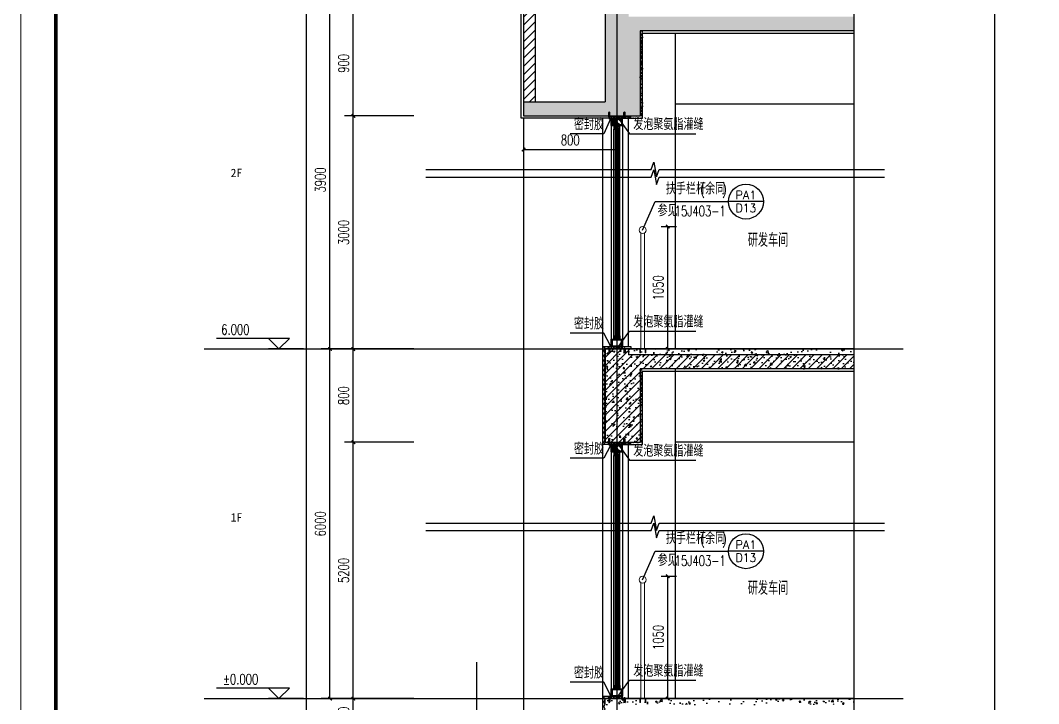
# Model space of a CAD drawing. Extents: x 1738711 to 2346805, y 1189731 to 2516152.
# Drawn here: x 1897829 to 1906563, y 1221851 to 1227714 of the extents above; entities that cross this region are included whole.
import ezdxf
from ezdxf.enums import TextEntityAlignment as Align

# ---------------------------------------------------------------- set-up
doc = ezdxf.new("R2010")
doc.units = 0
doc.header["$LTSCALE"] = 1000
doc.header["$MEASUREMENT"] = 0
for name, color, linetype, lineweight in [('_0', 7, 'Continuous', 25), ('填充', 252, 'Continuous', 5), ('栏杆', 6, 'Continuous', 15)]:
    doc.layers.add(name, color=color, linetype=linetype, lineweight=lineweight)
for name, color, linetype in [('AR-TEXT', 7, 'Continuous'), ('CONTINUOUS', 7, 'Continuous'), ('DIM_ELEV', 3, 'Continuous'), ('DIM_IDEN', 3, 'Continuous'), ('DIM_LEAD', 3, 'Continuous'), ('DIM_SYMB', 3, 'Continuous'), ('DOTE', 1, 'Continuous'), ('PUB_DIM', 3, 'Continuous'), ('PUB_HATCH', 8, 'Continuous'), ('PUB_TEXT', 7, 'Continuous'), ('TK', 4, 'Continuous'), ('WALL', 40, 'Continuous'), ('WINDOW', 144, 'Continuous'), ('切线', 35, 'Continuous'), ('看线', 8, 'Continuous'), ('石材', 5, 'Continuous'), ('窗', 125, 'Continuous')]:
    doc.layers.add(name, color=color, linetype=linetype)
doc.styles.add('_TCH_DIM', font='SIMPLEX', dxfattribs={"bigfont": 'GBCBIG'})
doc.styles.add('_TCH_DIM_T3', font='SIMPLEX', dxfattribs={"width": 0.705882, "bigfont": 'GBCBIG'})
doc.styles.add('_TCH_LABEL', font='COMPLEX', dxfattribs={"bigfont": 'GBCBIG'})
doc.styles.get("Standard").update_dxf_attribs({"font": 'gbenor.shx', "bigfont": 'gbcbig.shx'})
doc.styles.add('STW', font='simhei_0.ttf')
doc.styles.add('宋体', font='SIMSUN.TTF', dxfattribs={"width": 0.75})
doc.dimstyles.new('_TCH_ARCH&&30', dxfattribs={"dimtxt": 89.25, "dimasz": 30, "dimexe": 75, "dimexo": 90, "dimgap": 37.875, "dimtad": 1, "dimdec": 0, "dimzin": 0, "dimdsep": 46, "dimtxsty": '_TCH_DIM_T3', "dimblk": 'ARCHTICK', "dimcen": 0.09, "dimclrt": 7, "dimazin": 2, "dimtfac": 1, "dimtdec": 0, "dimtix": 1, "dimtmove": 2, "dimatfit": 3, "dimfxl": 20, "dimtolj": 1, "dimtzin": 0, "dimarcsym": 0})
pattern_1 = [(225, (-424938021.456, -4685248273.94), (11.225320151336, -11.225320151336), []), (225, (-424938021.456, -4685248281.877), (11.225320151336, -11.225320151336), [])]
pattern_2 = [(225, (-424938021.456, -4685251073.94), (11.225320151336, -11.225320151336), []), (225, (-424938021.456, -4685251081.877), (11.225320151336, -11.225320151336), [])]
pattern_3 = [(50, (0, 0), (143.4520365, -12.550427), [15, -165]), (355, (0, 0), (-27.750267, 150.438427), [12, -132]), (100.4514, (11.95, -1.05), (115.701876, 137.887908), [12.748038, -140.228422]), (46.1842, (0, 40), (213.44821, -33.103803), [22.5, -247.5]), (96.6356, (17.79, 37.24), (186.932541, 194.823574), [19.122058, -210.3426]), (351.1842, (0, 40), (186.93239, 194.82372), [18, -198]), (21, (20, 30), (119.3814104, -80.523778), [15, -165]), (326, (20, 30), (48.663066, 145.030009), [12, -132]), (71.4514, (29.95, 23.29), (168.044526, 64.506099), [12.748038, -140.228422]), (37.5, (0, 0), (2.4319711, 66.5787708), [0, -130.4, 0, -134, 0, -132.5]), (7.5, (0, 0), (52.6139075, 78.8823424), [0, -76.4, 0, -127.4, 0, -50.5]), (327.5, (-44.6, 0), (106.7644872, -4.5109743), [0, -50, 0, -156, 0, -207]), (317.5, (-64.6, 0), (116.637234, 20.0209965), [0, -65, 0, -103.6, 0, -147])]
pattern_4 = [(0, (0, 0), (35.71875, 20.622225), [23.8125, -47.625]), (120, (0, 0), (-35.71874573, 20.6222324), [23.8125, -47.625]), (60, (0, 0), (4.27e-06, 41.2444574), [-47.625, 23.8125])]

# ---------------------------------------------------------------- blocks, each defined once
blk = doc.blocks.new('gdfdgdfgdfbvfcxv')
at = {"layer": '填充'}
blk.add_line((264925, -67479), (264925, -67589), dxfattribs=at)
for points in [[(264919, -67480), (264829, -67480, -1), (264829, -67468), (264919, -67468)], [(264919, -67588), (264829, -67588, 1), (264829, -67600), (264919, -67600)]]:
    blk.add_lwpolyline(points, format="xyb", dxfattribs=at)
blk.add_lwpolyline([(264911, -67634), (264911, -67434), (264919, -67434), (264919, -67634)], close=True, dxfattribs=at)
blk.add_lwpolyline([(264911, -67634), (264911, -67434), (264919, -67434), (264919, -67634)], close=True, dxfattribs=at)
for centre, radius, start, end in [((264919, -67483), 4.5, 318.2388, 90), ((264915, -67488), 9.2, 330.3198, 59.7492), ((264919, -67495), 4.5, 318.2388, 90), ((264919, -67501), 4.5, 318.2388, 90), ((264919, -67507), 4.5, 318.2388, 90), ((264919, -67513), 4.5, 318.2388, 90), ((264919, -67519), 4.5, 318.2388, 90), ((264919, -67525), 4.5, 318.2388, 90), ((264919, -67531), 4.5, 318.2388, 90), ((264919, -67537), 4.5, 318.2388, 90), ((264919, -67543), 4.5, 318.2388, 90), ((264919, -67549), 4.5, 318.2388, 90), ((264919, -67555), 4.5, 318.2388, 90), ((264919, -67561), 4.5, 318.2388, 90), ((264919, -67567), 4.5, 318.2388, 90), ((264919, -67573), 4.5, 318.2388, 90), ((264919, -67579), 4.5, 318.2388, 90), ((264919, -67585), 4.5, 270, 90)]:
    blk.add_arc(centre, radius, start, end, dxfattribs=at)
blk = doc.blocks.new('ghwerGWEGWEGW')
at = {"layer": '栏杆', "color": 6, "ltscale": 100}
for points in [[(2184611.4, 1556743.3), (2184611.4, 1557732.3)], [(2184641.4, 1556743.3), (2184641.4, 1557732.3)]]:
    blk.add_lwpolyline(points, dxfattribs=at)
blk.add_circle((2184626.4, 1557758.3), 30, dxfattribs=at)
at = {"layer": 'CONTINUOUS', "xscale": -0.384000000001397, "yscale": 0.384000000001397, "zscale": 0.384000000001397, "rotation": 270}
blk.add_blockref('gdfdgdfgdfbvfcxv', (2210560.7, 1455012.4), dxfattribs=at)
blk = doc.blocks.new('hrtheraghyra')
at = {"layer": 'WINDOW', "linetype": 'ByBlock'}
for p, q in [((-5, 21), (0, 29.4)), ((0, 29.4), (5, 21)), ((-5.9, -12), (6, -12))]:
    blk.add_line(p, q, dxfattribs=at)
for points in [[(-5, -12), (-5, 21)], [(0, -16.7), (0, 29.4)], [(5, -12), (5, 21)]]:
    blk.add_lwpolyline(points, dxfattribs=at)
blk.add_arc((0.1, -8.9), 6.71, 206.8366, 333.1634, dxfattribs=at)
blk = doc.blocks.new('hjashrtahreahe')
at = {"layer": 'TK', "color": 7, "const_width": 25}
blk.add_lwpolyline([(0, 59400), (84100, 59400), (84100, 0), (0, 0)], close=True, dxfattribs=at)
at = {"layer": 'TK', "color": 3, "const_width": 100}
blk.add_lwpolyline([(2500, 1000), (2500, 58400), (83100, 58400), (83100, 1000)], close=True, dxfattribs=at)
at = {"layer": 'TK', "style": '宋体', "width": 0.75}
for tag, height, p in [('项目负责人', 350, (6003, 57089)), ('专业负责人', 350, (6003, 56224)), ('设计人', 350, (6003, 55419)), ('版号1', 250, (77304, 22193)), ('时间1', 250, (82405, 22193)), ('版号2', 250, (77304, 21593)), ('时间2', 250, (82405, 21593)), ('版号3', 250, (77304, 20993)), ('时间3', 250, (82405, 20993)), ('建筑会签', 0.0001, (78978, 2403)), ('电气会签', 0.0001, (82128, 2403)), ('结构会签', 0.0001, (78978, 1803)), ('暖通会签', 0.0001, (82128, 1803)), ('给排水会签', 0.0001, (78978, 1250)), ('智能化会签', 0.0001, (82128, 1250))]:
    blk.add_attdef(tag, text='', height=height, dxfattribs=at).set_placement(p, align=Align.CENTER)
for tag, p in [('合作设计单位', (80816, 48986)), ('版号说明1', (79854, 22318)), ('版号说明2', (79854, 21718)), ('版号说明3', (79854, 21118)), ('浙江绿储科技有限公司', (80545, 16036)), ('百兆瓦级集中式熔盐储能关键', (80545, 14953)), ('设备研发及制造基地项目', (80545, 14603)), ('1#研发楼', (80545, 13636)), ('图名', (80545, 12436)), ('工程编号', (78978, 11461)), ('子项编号', (82128, 11461)), ('建筑', (78978, 10711)), ('图号', (82128, 10711)), ('施工图', (78978, 9961)), ('2023.03', (82128, 9961)), ('审定', (79353, 8461)), ('审核', (79353, 7711)), ('工程负责', (79353, 6961)), ('专业负责', (79353, 6211)), ('设计', (79353, 5461)), ('制图', (79353, 4711)), ('校对', (79353, 3961))]:
    blk.add_attdef(tag, text='', height=250, dxfattribs=at).set_placement(p, align=Align.MIDDLE_CENTER)
blk = doc.blocks.new('_ArchTick')
at = {"color": 0, "linetype": 'ByBlock', "const_width": 0.4}
blk.add_lwpolyline([(-0.5, -0.5), (0.5, 0.5)], dxfattribs=at)
blk = doc.blocks.new('*D480')
at = {"layer": 'Defpoints', "color": 0, "transparency": 16777216}
for p in [(1903235.9, 1222944.4), (1903382.9, 1222944.4), (1903235.9, 1221894.4)]:
    blk.add_point(p, dxfattribs=at)
at = {"layer": 'PUB_DIM', "color": 0, "lineweight": -2, "transparency": 16777216}
for p, q in [((1903325.9, 1222944.4), (1903457.9, 1222944.4)), ((1903382.9, 1221894.4), (1903382.9, 1222944.4)), ((1903325.9, 1221894.4), (1903457.9, 1221894.4))]:
    blk.add_line(p, q, dxfattribs=at)
at = {"layer": 'PUB_DIM', "color": 0, "lineweight": -2, "transparency": 16777216, "xscale": 30, "yscale": 30, "zscale": 30}
for p, rotation in [((1903382.9, 1222944.4), 90), ((1903382.9, 1221894.4), 270)]:
    blk.add_blockref('_ArchTick', p, dxfattribs=dict(at, rotation=rotation))
at = {"layer": 'PUB_DIM', "color": 7, "transparency": 16777216, "insert": (1903300.4, 1222419.4), "char_height": 89.25, "attachment_point": 5, "rotation": 90, "style": '_TCH_DIM_T3'}
blk.add_mtext('\\A1;1050', dxfattribs=at)
blk = doc.blocks.new('*D522')
at = {"layer": 'Defpoints', "color": 0, "transparency": 16777216}
for p in [(1903235.9, 1225944.4), (1903382.9, 1225944.4), (1903235.9, 1224894.4)]:
    blk.add_point(p, dxfattribs=at)
at = {"layer": 'PUB_DIM', "color": 0, "lineweight": -2, "transparency": 16777216}
for p, q in [((1903325.9, 1225944.4), (1903457.9, 1225944.4)), ((1903382.9, 1224894.4), (1903382.9, 1225944.4)), ((1903325.9, 1224894.4), (1903457.9, 1224894.4))]:
    blk.add_line(p, q, dxfattribs=at)
at = {"layer": 'PUB_DIM', "color": 0, "lineweight": -2, "transparency": 16777216, "xscale": 30, "yscale": 30, "zscale": 30}
for p, rotation in [((1903382.9, 1225944.4), 90), ((1903382.9, 1224894.4), 270)]:
    blk.add_blockref('_ArchTick', p, dxfattribs=dict(at, rotation=rotation))
at = {"layer": 'PUB_DIM', "color": 7, "transparency": 16777216, "insert": (1903300.4, 1225419.4), "char_height": 89.25, "attachment_point": 5, "rotation": 90, "style": '_TCH_DIM_T3'}
blk.add_mtext('\\A1;1050', dxfattribs=at)
blk = doc.blocks.new('*D523')
at = {"layer": 'Defpoints', "color": 0, "transparency": 16777216}
for p in [(1902145.6, 1226860.8), (1902945.6, 1226860.8), (1902945.6, 1226604.7)]:
    blk.add_point(p, dxfattribs=at)
at = {"layer": 'PUB_DIM', "color": 0, "lineweight": -2, "transparency": 16777216}
for p, q in [((1902145.6, 1226770.8), (1902145.6, 1226529.7)), ((1902945.6, 1226770.8), (1902945.6, 1226529.7)), ((1902145.6, 1226604.7), (1902945.6, 1226604.7))]:
    blk.add_line(p, q, dxfattribs=at)
at = {"layer": 'PUB_DIM', "color": 0, "lineweight": -2, "transparency": 16777216, "xscale": 30, "yscale": 30, "zscale": 30, "rotation": 180}
blk.add_blockref('_ArchTick', (1902145.6, 1226604.7), dxfattribs=at)
at = {"layer": 'PUB_DIM', "color": 0, "lineweight": -2, "transparency": 16777216, "xscale": 30, "yscale": 30, "zscale": 30}
blk.add_blockref('_ArchTick', (1902945.6, 1226604.7), dxfattribs=at)
at = {"layer": 'PUB_DIM', "color": 7, "transparency": 16777216, "insert": (1902545.6, 1226687.2), "char_height": 89.25, "attachment_point": 5, "style": '_TCH_DIM_T3'}
blk.add_mtext('\\A1;800', dxfattribs=at)
blk = doc.blocks.new('*D1936')
at = {"layer": 'Defpoints', "color": 0, "transparency": 16777216}
for p in [(1900685, 1221894.4), (1901294.1, 1221894.4), (1901294.1, 1221594.4)]:
    blk.add_point(p, dxfattribs=at)
at = {"layer": 'PUB_DIM', "color": 0, "lineweight": -2, "transparency": 16777216}
for p, q in [((1901204.1, 1221894.4), (1900610, 1221894.4)), ((1900685, 1221594.4), (1900685, 1221894.4)), ((1901204.1, 1221594.4), (1900610, 1221594.4))]:
    blk.add_line(p, q, dxfattribs=at)
at = {"layer": 'PUB_DIM', "color": 0, "lineweight": -2, "transparency": 16777216, "xscale": 30, "yscale": 30, "zscale": 30}
for p, rotation in [((1900685, 1221894.4), 90), ((1900685, 1221594.4), 270)]:
    blk.add_blockref('_ArchTick', p, dxfattribs=dict(at, rotation=rotation))
at = {"layer": 'PUB_DIM', "color": 7, "transparency": 16777216, "insert": (1900602.5, 1221744.4), "char_height": 89.25, "attachment_point": 5, "rotation": 90, "style": '_TCH_DIM_T3'}
blk.add_mtext('\\A1;300', dxfattribs=at)
blk = doc.blocks.new('*D1937')
at = {"layer": 'Defpoints', "color": 0, "transparency": 16777216}
for p in [(1900685, 1224094.4), (1901294.1, 1224094.4), (1901294.1, 1221894.4)]:
    blk.add_point(p, dxfattribs=at)
at = {"layer": 'PUB_DIM', "color": 0, "lineweight": -2, "transparency": 16777216}
for p, q in [((1901204.1, 1224094.4), (1900610, 1224094.4)), ((1900685, 1221894.4), (1900685, 1224094.4)), ((1901204.1, 1221894.4), (1900610, 1221894.4))]:
    blk.add_line(p, q, dxfattribs=at)
at = {"layer": 'PUB_DIM', "color": 0, "lineweight": -2, "transparency": 16777216, "xscale": 30, "yscale": 30, "zscale": 30}
for p, rotation in [((1900685, 1224094.4), 90), ((1900685, 1221894.4), 270)]:
    blk.add_blockref('_ArchTick', p, dxfattribs=dict(at, rotation=rotation))
at = {"layer": 'PUB_DIM', "color": 7, "transparency": 16777216, "insert": (1900602.5, 1222994.4), "char_height": 89.25, "attachment_point": 5, "rotation": 90, "style": '_TCH_DIM_T3'}
blk.add_mtext('\\A1;5200', dxfattribs=at)
blk = doc.blocks.new('*D1938')
at = {"layer": 'Defpoints', "color": 0, "transparency": 16777216}
for p in [(1900685, 1224894.4), (1901294.1, 1224894.4), (1901294.1, 1224094.4)]:
    blk.add_point(p, dxfattribs=at)
at = {"layer": 'PUB_DIM', "color": 0, "lineweight": -2, "transparency": 16777216}
for p, q in [((1901204.1, 1224894.4), (1900610, 1224894.4)), ((1900685, 1224094.4), (1900685, 1224894.4)), ((1901204.1, 1224094.4), (1900610, 1224094.4))]:
    blk.add_line(p, q, dxfattribs=at)
at = {"layer": 'PUB_DIM', "color": 0, "lineweight": -2, "transparency": 16777216, "xscale": 30, "yscale": 30, "zscale": 30}
for p, rotation in [((1900685, 1224894.4), 90), ((1900685, 1224094.4), 270)]:
    blk.add_blockref('_ArchTick', p, dxfattribs=dict(at, rotation=rotation))
at = {"layer": 'PUB_DIM', "color": 7, "transparency": 16777216, "insert": (1900602.5, 1224494.4), "char_height": 89.25, "attachment_point": 5, "rotation": 90, "style": '_TCH_DIM_T3'}
blk.add_mtext('\\A1;800', dxfattribs=at)
blk = doc.blocks.new('*D1939')
at = {"layer": 'Defpoints', "color": 0, "transparency": 16777216}
for p in [(1900685, 1226894.4), (1901294.1, 1226894.4), (1901294.1, 1224894.4)]:
    blk.add_point(p, dxfattribs=at)
at = {"layer": 'PUB_DIM', "color": 0, "lineweight": -2, "transparency": 16777216}
for p, q in [((1901204.1, 1226894.4), (1900610, 1226894.4)), ((1900685, 1224894.4), (1900685, 1226894.4)), ((1901204.1, 1224894.4), (1900610, 1224894.4))]:
    blk.add_line(p, q, dxfattribs=at)
at = {"layer": 'PUB_DIM', "color": 0, "lineweight": -2, "transparency": 16777216, "xscale": 30, "yscale": 30, "zscale": 30}
for p, rotation in [((1900685, 1226894.4), 90), ((1900685, 1224894.4), 270)]:
    blk.add_blockref('_ArchTick', p, dxfattribs=dict(at, rotation=rotation))
at = {"layer": 'PUB_DIM', "color": 7, "transparency": 16777216, "insert": (1900602.5, 1225894.4), "char_height": 89.25, "attachment_point": 5, "rotation": 90, "style": '_TCH_DIM_T3'}
blk.add_mtext('\\A1;3000', dxfattribs=at)
blk = doc.blocks.new('*D1940')
at = {"layer": 'Defpoints', "color": 0, "transparency": 16777216}
for p in [(1900685, 1227794.4), (1901294.1, 1227794.4), (1901294.1, 1226894.4)]:
    blk.add_point(p, dxfattribs=at)
at = {"layer": 'PUB_DIM', "color": 0, "lineweight": -2, "transparency": 16777216}
for p, q in [((1901204.1, 1227794.4), (1900610, 1227794.4)), ((1900685, 1226894.4), (1900685, 1227794.4)), ((1901204.1, 1226894.4), (1900610, 1226894.4))]:
    blk.add_line(p, q, dxfattribs=at)
at = {"layer": 'PUB_DIM', "color": 0, "lineweight": -2, "transparency": 16777216, "xscale": 30, "yscale": 30, "zscale": 30}
for p, rotation in [((1900685, 1227794.4), 90), ((1900685, 1226894.4), 270)]:
    blk.add_blockref('_ArchTick', p, dxfattribs=dict(at, rotation=rotation))
at = {"layer": 'PUB_DIM', "color": 7, "transparency": 16777216, "insert": (1900602.5, 1227344.4), "char_height": 89.25, "attachment_point": 5, "rotation": 90, "style": '_TCH_DIM_T3'}
blk.add_mtext('\\A1;900', dxfattribs=at)
blk = doc.blocks.new('*D1955')
at = {"layer": 'Defpoints', "color": 0, "transparency": 16777216}
for p in [(1900485, 1224894.4), (1901294.1, 1224894.4), (1901294.1, 1221894.4)]:
    blk.add_point(p, dxfattribs=at)
at = {"layer": 'PUB_DIM', "color": 0, "lineweight": -2, "transparency": 16777216}
for p, q in [((1901204.1, 1224894.4), (1900410, 1224894.4)), ((1900485, 1221894.4), (1900485, 1224894.4)), ((1901204.1, 1221894.4), (1900410, 1221894.4))]:
    blk.add_line(p, q, dxfattribs=at)
at = {"layer": 'PUB_DIM', "color": 0, "lineweight": -2, "transparency": 16777216, "xscale": 30, "yscale": 30, "zscale": 30}
for p, rotation in [((1900485, 1224894.4), 90), ((1900485, 1221894.4), 270)]:
    blk.add_blockref('_ArchTick', p, dxfattribs=dict(at, rotation=rotation))
at = {"layer": 'PUB_DIM', "color": 7, "transparency": 16777216, "insert": (1900402.5, 1223394.4), "char_height": 89.25, "attachment_point": 5, "rotation": 90, "style": '_TCH_DIM_T3'}
blk.add_mtext('\\A1;6000', dxfattribs=at)
blk = doc.blocks.new('*D1956')
at = {"layer": 'Defpoints', "color": 0, "transparency": 16777216}
for p in [(1900485, 1227794.4), (1901294.1, 1227794.4), (1901294.1, 1224894.4)]:
    blk.add_point(p, dxfattribs=at)
at = {"layer": 'PUB_DIM', "color": 0, "lineweight": -2, "transparency": 16777216}
for p, q in [((1901204.1, 1227794.4), (1900410, 1227794.4)), ((1900485, 1224894.4), (1900485, 1227794.4)), ((1901204.1, 1224894.4), (1900410, 1224894.4))]:
    blk.add_line(p, q, dxfattribs=at)
at = {"layer": 'PUB_DIM', "color": 0, "lineweight": -2, "transparency": 16777216, "xscale": 30, "yscale": 30, "zscale": 30}
for p, rotation in [((1900485, 1227794.4), 90), ((1900485, 1224894.4), 270)]:
    blk.add_blockref('_ArchTick', p, dxfattribs=dict(at, rotation=rotation))
at = {"layer": 'PUB_DIM', "color": 7, "transparency": 16777216, "insert": (1900402.5, 1226344.4), "char_height": 89.25, "attachment_point": 5, "rotation": 90, "style": '_TCH_DIM_T3'}
blk.add_mtext('\\A1;3900', dxfattribs=at)
blk = doc.blocks.new('*D1962')
at = {"layer": 'Defpoints', "color": 0, "transparency": 16777216}
for p in [(1900285, 1242394.4), (1901294.1, 1242394.4), (1901294.1, 1221594.4)]:
    blk.add_point(p, dxfattribs=at)
at = {"layer": 'PUB_DIM', "color": 0, "lineweight": -2, "transparency": 16777216}
for p, q in [((1901204.1, 1242394.4), (1900210, 1242394.4)), ((1900285, 1221594.4), (1900285, 1242394.4)), ((1901204.1, 1221594.4), (1900210, 1221594.4))]:
    blk.add_line(p, q, dxfattribs=at)
at = {"layer": 'PUB_DIM', "color": 0, "lineweight": -2, "transparency": 16777216, "xscale": 30, "yscale": 30, "zscale": 30}
for p, rotation in [((1900285, 1242394.4), 90), ((1900285, 1221594.4), 270)]:
    blk.add_blockref('_ArchTick', p, dxfattribs=dict(at, rotation=rotation))
at = {"layer": 'PUB_DIM', "color": 7, "transparency": 16777216, "insert": (1900202.5, 1231994.4), "char_height": 89.25, "attachment_point": 5, "rotation": 90, "style": '_TCH_DIM_T3'}
blk.add_mtext('\\A1;48300', dxfattribs=at)

msp = doc.modelspace()

# ---------------------------------------------------------------- hatches: boundary and pattern name
at = {"layer": 'PUB_HATCH'}
h = msp.add_hatch(dxfattribs=at)
h.set_pattern_fill('钢筋混凝土', color=256, scale=20, style=0)
h.set_pattern_definition([(45, (-281403.345, -150941.136), (-35.3553391, 35.3553391), []), (50, (-281403.35, -150941.14), (143.4520365, -12.550427), [15, -165]), (355, (-281403.35, -150941.14), (-27.750267, 150.438427), [12, -132]), (100.4514, (-281391.39, -150942.18), (115.701876, 137.8879084), [12.748038, -140.228422]), (46.1842, (-281403.35, -150901.14), (213.44821, -33.103803), [22.5, -247.5]), (96.6356, (-281385.56, -150903.9), (186.932541, 194.823574), [19.122058, -210.3426]), (351.1842, (-281403.35, -150901.14), (186.932389, 194.82372), [18, -198]), (21, (-281383.35, -150911.14), (119.3814104, -80.523778), [15, -165]), (326, (-281383.35, -150911.14), (48.663066, 145.030009), [12, -132]), (71.4514, (-281373.4, -150917.85), (168.044526, 64.506099), [12.748038, -140.228422]), (37.5, (-281403.345, -150941.136), (2.4319711, 66.5787708), [0, -130.4, 0, -134, 0, -132.5]), (7.5, (-281403.345, -150941.14), (52.6139075, 78.8823424), [0, -76.4, 0, -127.4, 0, -50.5]), (327.5, (-281447.945, -150941.136), (106.7644872, -4.5109743), [0, -50, 0, -156, 0, -207]), (317.5, (-281467.95, -150941.14), (116.637234, 20.0209965), [0, -65, 0, -103.6, 0, -147])])
h.paths.add_polyline_path([(1904980, 1227744.4), (1903045.6, 1227744.4), (1903045.6, 1228694.4), (1902145.6, 1228694.4), (1902145.6, 1228574.4), (1902845.6, 1228574.4), (1902845.6, 1227014.4), (1902145.6, 1227014.4), (1902145.6, 1226894.4), (1903145.6, 1226894.4), (1903145.6, 1227624.4), (1904980, 1227624.4)])
h = msp.add_hatch(dxfattribs=at)
h.set_pattern_fill('普通砖', color=256, scale=20, style=0)
h.set_pattern_definition([(45, (0, 35.9), (-35.3553532, 35.3553532), [])])
h.paths.add_polyline_path([(1902245.6, 1227014.4), (1902145.6, 1227014.4), (1902145.6, 1228574.4), (1902245.6, 1228574.4)])
h = msp.add_hatch(dxfattribs=at)
h.set_pattern_fill('碎沙', color=256, scale=10, style=0)
h.set_pattern_definition([(37.5, (-5e-10, -8800), (-0.80001565, 24.47066187), [0, -19.304, 0, -21.59, 0, -20.6375]), (7.5, (-5e-10, -8800), (22.47616416, 35.84125503), [0, -10.414, 0, -17.399, 0, -6.6675]), (327.5, (-15.62, -8800), (39.54961851, 0.07185923), [0, -6.35, 0, -22.86, 0, -29.845]), (317.5, (-15.62, -8800), (38.1778226, 11.14646616), [0, -3.175, 0, -14.986, 0, -17.145])])
h.paths.add_polyline_path([(1902993.6, 1226874.4), (1903165.6, 1226874.4), (1903165.6, 1227624.4), (1903145.6, 1227624.4), (1903145.6, 1226894.4), (1902993.6, 1226894.4)])
h = msp.add_hatch(dxfattribs=at)
h.set_pattern_fill('HONEY', color=256, scale=15, style=0)
h.set_pattern_definition(pattern_4)
h.paths.add_polyline_path([(1902897.6, 1224074.4), (1902825.6, 1224074.4), (1902825.6, 1224914.4), (1902897.6, 1224914.4), (1902897.6, 1224894.4), (1902845.6, 1224894.4), (1902845.6, 1224094.4), (1902897.6, 1224094.4)])
h = msp.add_hatch(dxfattribs=at)
h.set_pattern_fill('钢筋混凝土', color=256, scale=20, style=0)
h.set_pattern_definition([(45, (1902971.323, 1224876.69), (-35.3553, 35.3553), []), (50, (1902971.32, 1224876.69), (143.452, -12.5504), [15, -165]), (355, (1902971.32, 1224876.69), (-27.75, 150.438), [12, -132]), (100.4514, (1902983.28, 1224875.64), (115.702, 137.888), [12.748, -140.228]), (46.184, (1902971.32, 1224916.69), (213.448, -33.104), [22.5, -247.5]), (96.636, (1902989.11, 1224913.93), (186.933, 194.824), [19.122, -210.343]), (351.184, (1902971.32, 1224916.7), (186.932, 194.824), [18, -198]), (21, (1902991.32, 1224906.69), (119.3814, -80.524), [15, -165]), (326, (1902991.32, 1224906.69), (48.663, 145.03), [12, -132]), (71.4514, (1903001.27, 1224899.98), (168.0445, 64.506), [12.748, -140.228]), (37.5, (1902971.323, 1224876.69), (2.432, 66.5788), [0, -130.4, 0, -134, 0, -132.5]), (7.5, (1902971.32, 1224876.69), (52.614, 78.8823), [0, -76.4, 0, -127.4, 0, -50.5]), (327.5, (1902926.723, 1224876.69), (106.7645, -4.511), [0, -50, 0, -156, 0, -207]), (317.5, (1902906.72, 1224876.69), (116.6372, 20.021), [0, -65, 0, -103.6, 0, -147])])
h.paths.add_polyline_path([(1903045.6, 1224894.4), (1902945.6, 1224894.4), (1902945.6, 1224844.4), (1903045.6, 1224844.4)])
h.paths.add_polyline_path([(1902945.6, 1224894.4), (1902845.6, 1224894.4), (1902845.6, 1224844.4), (1902945.6, 1224844.4)])
h.paths.add_polyline_path([(1904980, 1224844.4), (1902845.6, 1224844.4), (1902845.6, 1224094.4), (1903145.6, 1224094.4), (1903145.6, 1224724.4), (1904980, 1224724.4)])
h = msp.add_hatch(dxfattribs=at)
h.set_pattern_fill('混凝土', color=256, scale=20, style=0)
h.set_pattern_definition(pattern_3)
h.paths.add_polyline_path([(1903045.6, 1224894.4), (1904980, 1224894.4), (1904980, 1224844.4), (1903045.6, 1224844.4)])
h = msp.add_hatch(dxfattribs=at)
h.set_pattern_fill('碎沙', color=256, scale=10, style=0)
h.set_pattern_definition([(37.5, (-5e-10, -11600), (-0.80001565, 24.47066187), [0, -19.304, 0, -21.59, 0, -20.6375]), (7.5, (-5e-10, -11600), (22.47616416, 35.84125503), [0, -10.414, 0, -17.399, 0, -6.6675]), (327.5, (-15.62, -11600), (39.54961851, 0.07185923), [0, -6.35, 0, -22.86, 0, -29.845]), (317.5, (-15.62, -11600), (38.1778226, 11.14646616), [0, -3.175, 0, -14.986, 0, -17.145])])
h.paths.add_polyline_path([(1902993.6, 1224074.4), (1903165.6, 1224074.4), (1903165.6, 1224724.4), (1903145.6, 1224724.4), (1903145.6, 1224094.4), (1902993.6, 1224094.4)])
h = msp.add_hatch(dxfattribs=at)
h.set_pattern_fill('HONEY', color=256, scale=15, style=0)
h.set_pattern_definition(pattern_4)
h.paths.add_polyline_path([(1902825.6, 1221594.4), (1902825.6, 1221914.4), (1902897.6, 1221914.4), (1902897.6, 1221894.4), (1902845.6, 1221894.4), (1902845.6, 1221594.4)])
h = msp.add_hatch(dxfattribs=at)
h.set_pattern_fill('混凝土', color=256, scale=20, style=0)
h.set_pattern_definition(pattern_3)
h.paths.add_polyline_path([(1902845.6, 1221894.4), (1904980, 1221894.4), (1904980, 1221844.4), (1902845.6, 1221844.4)])
at = {"layer": '填充'}
h = msp.add_hatch(dxfattribs=at)
h.set_pattern_fill('HONEY', color=256, scale=5, angle=-180, style=0)
h.set_pattern_definition([(6e-14, (3523557.597, 2418908.887), (11.90625, -6.874075), [7.9375, -15.875]), (240, (3523557.597, 2418908.887), (-11.906248578, -6.874077464), [7.9375, -15.875]), (300, (3523557.597, 2418908.887), (1.422e-06, -13.748152464), [-15.875, 7.9375])])
h.paths.add_polyline_path([(1902993.6, 1226874.4), (1902897.6, 1226874.4), (1902897.6, 1226894.4), (1902993.6, 1226894.4)])
h = msp.add_hatch(dxfattribs=at)
h.set_pattern_fill('STEEL', color=256, scale=10, angle=-180, style=0)
h.set_pattern_definition(pattern_1)
h.paths.add_polyline_path([(1902986.4, 1226818.5), (1902904.8, 1226818.5), (1902904.8, 1226862.6), (1902897.6, 1226855.1), (1902897.6, 1226811.3), (1902990.4, 1226811.3), (1902993.6, 1226814.7), (1902993.6, 1226874.4), (1902916.2, 1226874.4), (1902909.3, 1226867.2), (1902986.4, 1226867.2)])
h = msp.add_hatch(dxfattribs=at)
h.set_pattern_fill('STEEL', color=256, scale=10, angle=-180, style=0)
h.set_pattern_definition(pattern_1)
h.paths.add_polyline_path([(1902947.2, 1226781.3), (1902940.2, 1226781.3), (1902940.2, 1226793.3), (1902933, 1226793.3), (1902933, 1226781.3), (1902919.8, 1226781.3), (1902919.8, 1226811.3), (1902947.2, 1226811.3)])
h.paths.add_polyline_path([(1902971.4, 1226781.3), (1902959.4, 1226781.3), (1902959.4, 1226793.3), (1902952.2, 1226793.3), (1902952.2, 1226781.3), (1902947.2, 1226781.3), (1902947.2, 1226811.3), (1902971.4, 1226811.3)])
h = msp.add_hatch(dxfattribs=at)
h.set_pattern_fill('STEEL', color=256, scale=10, angle=-180, style=0)
h.set_pattern_definition([(45, (1658542.019, -89417.92), (-11.22532015, 11.22532015), []), (45, (1658542.019, -89409.983), (-11.22532015, 11.22532015), [])])
h.paths.add_polyline_path([(1902986.4, 1224970.3), (1902904.8, 1224970.3), (1902904.8, 1224926.2), (1902897.6, 1224933.6), (1902897.6, 1224977.5), (1902990.4, 1224977.5), (1902993.6, 1224974), (1902993.6, 1224914.4), (1902916.2, 1224914.4), (1902909.3, 1224921.6), (1902986.4, 1224921.6)])
h = msp.add_hatch(dxfattribs=at)
h.set_pattern_fill('STEEL', color=256, scale=10, angle=-180, style=0)
h.set_pattern_definition([(45, (3636265.445, 4291951.418), (-11.22532015, 11.22532015), []), (45, (3636265.445, 4291959.355), (-11.22532015, 11.22532015), [])])
h.paths.add_polyline_path([(1902947.2, 1225007.5), (1902940.2, 1225007.5), (1902940.2, 1224995.5), (1902933, 1224995.5), (1902933, 1225007.5), (1902919.8, 1225007.5), (1902919.8, 1224977.5), (1902947.2, 1224977.5)])
h.paths.add_polyline_path([(1902971.4, 1225007.5), (1902959.4, 1225007.5), (1902959.4, 1224995.5), (1902952.2, 1224995.5), (1902952.2, 1225007.5), (1902947.2, 1225007.5), (1902947.2, 1224977.5), (1902971.4, 1224977.5)])
h = msp.add_hatch(dxfattribs=at)
h.set_pattern_fill('HONEY', color=256, scale=5, angle=-180, style=0)
h.set_pattern_definition([(360, (3523557.597, 32879.887), (11.90625, 6.874075), [7.9375, -15.875]), (120, (3523557.597, 32879.887), (-11.906248578, 6.874077464), [7.9375, -15.875]), (60, (3523557.597, 32879.887), (1.422e-06, 13.748152464), [-15.875, 7.9375])])
h.paths.add_polyline_path([(1902993.6, 1224914.4), (1902897.6, 1224914.4), (1902897.6, 1224894.4), (1902993.6, 1224894.4)])
h = msp.add_hatch(dxfattribs=at)
h.set_pattern_fill('HONEY', color=256, scale=5, angle=-180, style=0)
h.set_pattern_definition([(6e-14, (3523557.597, 2416108.887), (11.90625, -6.874075), [7.9375, -15.875]), (240, (3523557.597, 2416108.887), (-11.906248578, -6.874077464), [7.9375, -15.875]), (300, (3523557.597, 2416108.887), (1.422e-06, -13.748152464), [-15.875, 7.9375])])
h.paths.add_polyline_path([(1902993.6, 1224074.4), (1902897.6, 1224074.4), (1902897.6, 1224094.4), (1902993.6, 1224094.4)])
h = msp.add_hatch(dxfattribs=at)
h.set_pattern_fill('STEEL', color=256, scale=10, angle=-180, style=0)
h.set_pattern_definition(pattern_2)
h.paths.add_polyline_path([(1902986.4, 1224018.5), (1902904.8, 1224018.5), (1902904.8, 1224062.6), (1902897.6, 1224055.1), (1902897.6, 1224011.3), (1902990.4, 1224011.3), (1902993.6, 1224014.7), (1902993.6, 1224074.4), (1902916.2, 1224074.4), (1902909.3, 1224067.2), (1902986.4, 1224067.2)])
h = msp.add_hatch(dxfattribs=at)
h.set_pattern_fill('STEEL', color=256, scale=10, angle=-180, style=0)
h.set_pattern_definition(pattern_2)
h.paths.add_polyline_path([(1902947.2, 1223981.3), (1902940.2, 1223981.3), (1902940.2, 1223993.3), (1902933, 1223993.3), (1902933, 1223981.3), (1902919.8, 1223981.3), (1902919.8, 1224011.3), (1902947.2, 1224011.3)])
h.paths.add_polyline_path([(1902971.4, 1223981.3), (1902959.4, 1223981.3), (1902959.4, 1223993.3), (1902952.2, 1223993.3), (1902952.2, 1223981.3), (1902947.2, 1223981.3), (1902947.2, 1224011.3), (1902971.4, 1224011.3)])
h = msp.add_hatch(dxfattribs=at)
h.set_pattern_fill('STEEL', color=256, scale=10, angle=-180, style=0)
h.set_pattern_definition([(45, (1658542.019, -92417.92), (-11.22532015, 11.22532015), []), (45, (1658542.019, -92409.983), (-11.22532015, 11.22532015), [])])
h.paths.add_polyline_path([(1902986.4, 1221970.3), (1902904.8, 1221970.3), (1902904.8, 1221926.2), (1902897.6, 1221933.6), (1902897.6, 1221977.5), (1902990.4, 1221977.5), (1902993.6, 1221974), (1902993.6, 1221914.4), (1902916.2, 1221914.4), (1902909.3, 1221921.6), (1902986.4, 1221921.6)])
h = msp.add_hatch(dxfattribs=at)
h.set_pattern_fill('STEEL', color=256, scale=10, angle=-180, style=0)
h.set_pattern_definition([(45, (3636265.445, 4288951.418), (-11.22532015, 11.22532015), []), (45, (3636265.445, 4288959.355), (-11.22532015, 11.22532015), [])])
h.paths.add_polyline_path([(1902947.2, 1222007.5), (1902940.2, 1222007.5), (1902940.2, 1221995.5), (1902933, 1221995.5), (1902933, 1222007.5), (1902919.8, 1222007.5), (1902919.8, 1221977.5), (1902947.2, 1221977.5)])
h.paths.add_polyline_path([(1902971.4, 1222007.5), (1902959.4, 1222007.5), (1902959.4, 1221995.5), (1902952.2, 1221995.5), (1902952.2, 1222007.5), (1902947.2, 1222007.5), (1902947.2, 1221977.5), (1902971.4, 1221977.5)])
h = msp.add_hatch(dxfattribs=at)
h.set_pattern_fill('HONEY', color=256, scale=5, angle=-180, style=0)
h.set_pattern_definition([(360, (3523557.597, 29879.887), (11.90625, 6.874075), [7.9375, -15.875]), (120, (3523557.597, 29879.887), (-11.906248578, 6.874077464), [7.9375, -15.875]), (60, (3523557.597, 29879.887), (1.422e-06, 13.748152464), [-15.875, 7.9375])])
h.paths.add_polyline_path([(1902993.6, 1221914.4), (1902897.6, 1221914.4), (1902897.6, 1221894.4), (1902993.6, 1221894.4)])
at = {"layer": '看线'}
h = msp.add_hatch(dxfattribs=at)
h.set_pattern_fill('ANSI31', color=256, style=0)
h.set_pattern_definition([(45, (295917.3723, 3306225.3868), (-1.1225320151, 1.1225320151), [])])
edge = h.paths.add_edge_path()
edge.add_arc((1902867.4, 1226844.2), 32.6, 22.30725, 67.69275, ccw=False)
edge.add_line((1902897.6, 1226856.6), (1902897.6, 1226874.4))
edge.add_line((1902897.6, 1226874.4), (1902879.8, 1226874.4))
h = msp.add_hatch(dxfattribs=at)
h.set_pattern_fill('ANSI31', color=256, style=0)
h.set_pattern_definition([(315, (295917.3723, -854436.613), (-1.1225320151, -1.1225320151), [])])
edge = h.paths.add_edge_path()
edge.add_arc((1902867.4, 1224944.6), 32.6, 292.30725, 337.69275)
edge.add_line((1902897.6, 1224932.2), (1902897.6, 1224914.4))
edge.add_line((1902897.6, 1224914.4), (1902879.8, 1224914.4))
h = msp.add_hatch(dxfattribs=at)
h.set_pattern_fill('ANSI31', color=256, style=0)
h.set_pattern_definition([(45, (295917.3723, 3303425.3868), (-1.1225320151, 1.1225320151), [])])
edge = h.paths.add_edge_path()
edge.add_arc((1902867.4, 1224044.2), 32.6, 22.30725, 67.69275, ccw=False)
edge.add_line((1902897.6, 1224056.6), (1902897.6, 1224074.4))
edge.add_line((1902897.6, 1224074.4), (1902879.8, 1224074.4))
h = msp.add_hatch(dxfattribs=at)
h.set_pattern_fill('ANSI31', color=256, style=0)
h.set_pattern_definition([(315, (295917.3723, -857436.613), (-1.1225320151, -1.1225320151), [])])
edge = h.paths.add_edge_path()
edge.add_arc((1902867.4, 1221944.6), 32.6, 292.30725, 337.69275)
edge.add_line((1902897.6, 1221932.2), (1902897.6, 1221914.4))
edge.add_line((1902897.6, 1221914.4), (1902879.8, 1221914.4))

# ---------------------------------------------------------------- linework, layer by layer
at = {"layer": 'DIM_ELEV'}
for p, q in [((1900137.1, 1224984.4), (1899510.7, 1224984.4)), ((1900047.1, 1224894.4), (1899957.1, 1224984.4)), ((1900047.1, 1224894.4), (1900137.1, 1224984.4)), ((1900257.1, 1224894.4), (1899957.1, 1224894.4)), ((1900137.1, 1221984.4), (1899510.7, 1221984.4)), ((1900047.1, 1221894.4), (1899957.1, 1221984.4)), ((1900047.1, 1221894.4), (1900137.1, 1221984.4)), ((1900257.1, 1221894.4), (1899957.1, 1221894.4))]:
    msp.add_line(p, q, dxfattribs=at)
at = {"layer": 'DIM_IDEN'}
for p, q in [((1903166.5, 1225914.4), (1903274.8, 1226159.3)), ((1903274.8, 1226159.3), (1903902.9, 1226159.3)), ((1904202.9, 1226159.3), (1903902.9, 1226159.3)), ((1903166.5, 1222914.4), (1903274.8, 1223159.3)), ((1903274.8, 1223159.3), (1903902.9, 1223159.3)), ((1904202.9, 1223159.3), (1903902.9, 1223159.3))]:
    msp.add_line(p, q, dxfattribs=at)
for points in [[(1903166.5, 1225914.4, 1), (1903166.5, 1225914.4, 1)], [(1903166.5, 1222914.4, 1), (1903166.5, 1222914.4, 1)]]:
    msp.add_lwpolyline(points, format="xyb", close=True, dxfattribs=at)
for centre in [(1904052.9, 1226159.3), (1904052.9, 1223159.3)]:
    msp.add_circle(centre, 150, dxfattribs=at)
at = {"layer": 'DIM_LEAD'}
for p, q in [((1902891.9, 1226868.4), (1902834.1, 1226740.3)), ((1902948.1, 1226890.3), (1903055.2, 1226741.7)), ((1902834.1, 1226740.3), (1902545.9, 1226740.3)), ((1903055.2, 1226741.7), (1903622.8, 1226741.7)), ((1902834.1, 1225030.3), (1902545.9, 1225030.3)), ((1902891.9, 1224920.3), (1902834.1, 1225030.3)), ((1902948.1, 1224898.5), (1903055.2, 1225047.1)), ((1903055.2, 1225047.1), (1903622.8, 1225047.1)), ((1902891.9, 1224066.4), (1902834.1, 1223956.4)), ((1902948.1, 1224088.2), (1903055.2, 1223939.6)), ((1902834.1, 1223956.4), (1902545.9, 1223956.4)), ((1903055.2, 1223939.6), (1903622.8, 1223939.6)), ((1902834.1, 1222034.7), (1902545.9, 1222034.7)), ((1902891.9, 1221924.7), (1902834.1, 1222034.7)), ((1902948.1, 1221902.9), (1903055.2, 1222051.5)), ((1903055.2, 1222051.5), (1903622.8, 1222051.5))]:
    msp.add_line(p, q, dxfattribs=at)
at = {"layer": 'DIM_LEAD', "const_width": 12}
msp.add_lwpolyline([(1902944.6, 1221898, 1), (1902951.6, 1221907.7, 1)], format="xyb", close=True, dxfattribs=at)
at = {"layer": 'DIM_SYMB'}
for points in [[(1904980, 1221004.5), (1904980, 1231807.9), (1904917, 1231830.8), (1905043, 1231853), (1904980, 1231875.4), (1904980, 1242678.8)], [(1901308.1, 1226433.3), (1903240.5, 1226433.3), (1903263.4, 1226496.3), (1903285.6, 1226370.3), (1903308, 1226433.3), (1905240.3, 1226433.3)], [(1901308.1, 1226369.4), (1903240.5, 1226369.4), (1903263.4, 1226432.4), (1903285.6, 1226306.4), (1903308, 1226369.4), (1905240.3, 1226369.4)], [(1901308.1, 1223399.8), (1903240.5, 1223399.8), (1903263.4, 1223462.8), (1903285.6, 1223336.8), (1903308, 1223399.8), (1905240.3, 1223399.8)], [(1901308.1, 1223335.9), (1903240.5, 1223335.9), (1903263.4, 1223398.9), (1903285.6, 1223272.9), (1903308, 1223335.9), (1905240.3, 1223335.9)], [(1901745.6, 1221112.3), (1901745.6, 1221625.7), (1901682.6, 1221648.6), (1901808.6, 1221670.8), (1901745.6, 1221693.2), (1901745.6, 1222206.6)]]:
    msp.add_lwpolyline(points, dxfattribs=at)
at = {"layer": 'DOTE'}
for p, q in [((1902945.6, 1242716.7), (1902945.6, 1221032.3)), ((1899406.5, 1224894.4), (1905400.9, 1224894.4)), ((1899406.5, 1221894.4), (1905400.9, 1221894.4))]:
    msp.add_line(p, q, dxfattribs=at)
at = {"layer": 'WALL'}
for p, q in [((1902145.6, 1228694.4), (1902145.6, 1226894.4)), ((1902245.6, 1228574.4), (1902245.6, 1227014.4)), ((1902845.6, 1228574.4), (1902845.6, 1227014.4)), ((1904980, 1227624.4), (1903145.6, 1227624.4)), ((1903145.6, 1227624.4), (1903145.6, 1226894.4)), ((1902145.6, 1227014.4), (1902845.6, 1227014.4)), ((1902145.6, 1226894.4), (1903145.6, 1226894.4)), ((1902845.6, 1224894.4), (1902845.6, 1224094.4)), ((1903045.6, 1224894.4), (1902845.6, 1224894.4)), ((1903045.6, 1224894.4), (1903045.6, 1224844.4)), ((1904980, 1224844.4), (1903045.6, 1224844.4)), ((1903145.6, 1224724.4), (1903145.6, 1224094.4)), ((1904980, 1224724.4), (1903145.6, 1224724.4)), ((1902845.6, 1224094.4), (1903145.6, 1224094.4))]:
    msp.add_line(p, q, dxfattribs=at)
at = {"layer": '切线'}
for p, q in [((1904980, 1224894.4), (1903045.6, 1224894.4)), ((1904980, 1221894.4), (1902845.6, 1221894.4)), ((1902845.6, 1221844.4), (1902845.6, 1221894.4))]:
    msp.add_line(p, q, dxfattribs=at)
for points in [[(1902897.6, 1226874.4), (1902125.6, 1226874.4), (1902125.6, 1228714.4), (1902897.6, 1228714.4)], [(1902993.6, 1226874.4), (1903165.6, 1226874.4), (1903165.6, 1227604.4), (1904980, 1227604.4)], [(1902897.6, 1224074.4), (1902825.6, 1224074.4), (1902825.6, 1224914.4), (1902897.6, 1224914.4)], [(1902993.6, 1224914.4), (1903065.6, 1224914.4), (1903065.6, 1224894.4)], [(1902993.6, 1224074.4), (1903165.6, 1224074.4), (1903165.6, 1224704.4), (1904980, 1224704.4)], [(1902825.6, 1221594.4), (1902825.6, 1221914.4), (1902897.6, 1221914.4)]]:
    msp.add_lwpolyline(points, dxfattribs=at)
for centre, start, end in [((1902867.4, 1226844.2), 22.35106, 67.69272), ((1902867.4, 1224944.6), 292.30728, 337.64894), ((1902867.4, 1224044.2), 22.35106, 67.69272), ((1902867.4, 1221944.6), 292.30728, 337.64894)]:
    msp.add_arc(centre, 32.6, start, end, dxfattribs=at)
at = {"layer": '看线'}
for p, q in [((1906183.5, 1242881.6), (1906183.5, 1220651.6)), ((1903445.6, 1227604.4), (1903445.6, 1224894.4)), ((1904980, 1226994.4), (1903445.6, 1226994.4)), ((1902145.6, 1226874.4), (1902145.6, 1224894.4)), ((1902825.6, 1224914.4), (1902825.6, 1226874.4)), ((1903045.6, 1224914.4), (1903045.6, 1226874.4)), ((1902145.6, 1224894.4), (1902145.6, 1221594.4)), ((1903445.6, 1224724.4), (1903445.6, 1221894.4)), ((1902825.6, 1221914.4), (1902825.6, 1224074.4)), ((1903045.6, 1221894.4), (1903045.6, 1224074.4)), ((1904980, 1224094.4), (1903445.6, 1224094.4))]:
    msp.add_line(p, q, dxfattribs=at)
at = {"layer": '石材', "const_width": 2}
for points in [[(1902960.6, 1226874.4), (1902917.7, 1226874.4), (1902905.4, 1226894.4), (1902861.6, 1226894.4)], [(1902930.6, 1226874.4), (1902973.5, 1226874.4), (1902985.8, 1226894.4), (1903029.6, 1226894.4)], [(1902960.6, 1224914.4), (1902917.7, 1224914.4), (1902905.4, 1224894.4), (1902861.6, 1224894.4)], [(1902930.6, 1224914.4), (1902973.5, 1224914.4), (1902985.8, 1224894.4), (1903029.6, 1224894.4)], [(1902960.6, 1224074.4), (1902917.7, 1224074.4), (1902905.4, 1224094.4), (1902861.6, 1224094.4)], [(1902930.6, 1224074.4), (1902973.5, 1224074.4), (1902985.8, 1224094.4), (1903029.6, 1224094.4)], [(1902960.6, 1221914.4), (1902917.7, 1221914.4), (1902905.4, 1221894.4), (1902861.6, 1221894.4)], [(1902930.6, 1221914.4), (1902973.5, 1221914.4), (1902985.8, 1221894.4), (1903029.6, 1221894.4)]]:
    msp.add_lwpolyline(points, dxfattribs=at)
at = {"layer": '石材'}
for points in [[(1902993.6, 1226874.4), (1902897.6, 1226874.4), (1902897.6, 1226894.4), (1902993.6, 1226894.4)], [(1902993.6, 1224914.4), (1902897.6, 1224914.4), (1902897.6, 1224894.4), (1902993.6, 1224894.4)], [(1902993.6, 1224074.4), (1902897.6, 1224074.4), (1902897.6, 1224094.4), (1902993.6, 1224094.4)], [(1902993.6, 1221914.4), (1902897.6, 1221914.4), (1902897.6, 1221894.4), (1902993.6, 1221894.4)]]:
    msp.add_lwpolyline(points, close=True, dxfattribs=at)
at = {"layer": '窗', "color": 117}
for p, q in [((1902897.6, 1226811.3), (1902897.6, 1224977.5)), ((1902933, 1225007.5), (1902933, 1226781.3)), ((1902940.2, 1225007.5), (1902940.2, 1226781.3)), ((1902952.2, 1225007.5), (1902952.2, 1226781.3)), ((1902959.4, 1225007.5), (1902959.4, 1226781.3)), ((1902993.6, 1226811.3), (1902993.6, 1224977.5)), ((1902897.6, 1224011.3), (1902897.6, 1221977.5)), ((1902933, 1222007.5), (1902933, 1223981.3)), ((1902940.2, 1222007.5), (1902940.2, 1223981.3)), ((1902952.2, 1222007.5), (1902952.2, 1223981.3)), ((1902959.4, 1222007.5), (1902959.4, 1223981.3)), ((1902993.6, 1224011.3), (1902993.6, 1221977.5))]:
    msp.add_line(p, q, dxfattribs=at)
at = {"layer": '窗', "color": 237}
for p, q in [((1902919.8, 1225007.5), (1902919.8, 1226781.3)), ((1902971.4, 1225007.5), (1902971.4, 1226781.3)), ((1902919.8, 1222007.5), (1902919.8, 1223981.3)), ((1902971.4, 1222007.5), (1902971.4, 1223981.3))]:
    msp.add_line(p, q, dxfattribs=at)
for points in [[(1902897.6, 1226811.3), (1902897.6, 1226874.4)], [(1902897.6, 1224977.5), (1902897.6, 1224914.4)], [(1902897.6, 1224011.3), (1902897.6, 1224074.4)], [(1902897.6, 1221977.5), (1902897.6, 1221914.4)]]:
    msp.add_lwpolyline(points, dxfattribs=at)
for points in [[(1902897.6, 1226811.3), (1902993.6, 1226811.3), (1902993.6, 1226874.4), (1902897.6, 1226874.4)], [(1902904.8, 1226818.5), (1902904.8, 1226867.2), (1902986.4, 1226867.2), (1902986.4, 1226818.5)], [(1902933, 1226781.3), (1902933, 1226793.3), (1902940.2, 1226793.3), (1902940.2, 1226781.3), (1902952.2, 1226781.3), (1902952.2, 1226793.3), (1902959.4, 1226793.3), (1902959.4, 1226781.3), (1902971.4, 1226781.3), (1902971.4, 1226811.3), (1902919.8, 1226811.3), (1902919.8, 1226781.3)], [(1902897.6, 1224977.5), (1902993.6, 1224977.5), (1902993.6, 1224914.4), (1902897.6, 1224914.4)], [(1902904.8, 1224970.3), (1902904.8, 1224921.6), (1902986.4, 1224921.6), (1902986.4, 1224970.3)], [(1902933, 1225007.5), (1902933, 1224995.5), (1902940.2, 1224995.5), (1902940.2, 1225007.5), (1902952.2, 1225007.5), (1902952.2, 1224995.5), (1902959.4, 1224995.5), (1902959.4, 1225007.5), (1902971.4, 1225007.5), (1902971.4, 1224977.5), (1902919.8, 1224977.5), (1902919.8, 1225007.5)], [(1902897.6, 1224011.3), (1902993.6, 1224011.3), (1902993.6, 1224074.4), (1902897.6, 1224074.4)], [(1902904.8, 1224018.5), (1902904.8, 1224067.2), (1902986.4, 1224067.2), (1902986.4, 1224018.5)], [(1902933, 1223981.3), (1902933, 1223993.3), (1902940.2, 1223993.3), (1902940.2, 1223981.3), (1902952.2, 1223981.3), (1902952.2, 1223993.3), (1902959.4, 1223993.3), (1902959.4, 1223981.3), (1902971.4, 1223981.3), (1902971.4, 1224011.3), (1902919.8, 1224011.3), (1902919.8, 1223981.3)], [(1902897.6, 1221977.5), (1902993.6, 1221977.5), (1902993.6, 1221914.4), (1902897.6, 1221914.4)], [(1902904.8, 1221970.3), (1902904.8, 1221921.6), (1902986.4, 1221921.6), (1902986.4, 1221970.3)], [(1902933, 1222007.5), (1902933, 1221995.5), (1902940.2, 1221995.5), (1902940.2, 1222007.5), (1902952.2, 1222007.5), (1902952.2, 1221995.5), (1902959.4, 1221995.5), (1902959.4, 1222007.5), (1902971.4, 1222007.5), (1902971.4, 1221977.5), (1902919.8, 1221977.5), (1902919.8, 1222007.5)]]:
    msp.add_lwpolyline(points, close=True, dxfattribs=at)

# ---------------------------------------------------------------- block references
at = {"xscale": 0.3, "yscale": 0.3, "zscale": 0.3, "rotation": 270}
msp.add_blockref('hjashrtahreahe', (1897833.1, 1243631.6), dxfattribs=at)
at = {"layer": '_0'}
for p in [(-281459.8, -331843.9), (-281459.8, -334843.9)]:
    msp.add_blockref('ghwerGWEGWEGW', p, dxfattribs=at)
at = {"layer": 'WALL'}
for p in [(1902880.5, 1226901), (1902880.5, 1224101)]:
    msp.add_blockref('hrtheraghyra', p, dxfattribs=at)
at = {"layer": 'WALL', "xscale": -1}
for p in [(1903010.7, 1226901), (1903010.7, 1224101)]:
    msp.add_blockref('hrtheraghyra', p, dxfattribs=at)
at = {"layer": 'WALL', "xscale": -1, "rotation": 180}
for p in [(1902880.5, 1224887.8), (1902880.5, 1221887.8)]:
    msp.add_blockref('hrtheraghyra', p, dxfattribs=at)
at = {"layer": 'WALL', "rotation": 180}
for p in [(1903010.7, 1224887.8), (1903010.7, 1221887.8)]:
    msp.add_blockref('hrtheraghyra', p, dxfattribs=at)

# ---------------------------------------------------------------- texts
at = {"style": 'STW'}
for s, p in [('2F', (1899633.2, 1226369.1)), ('1F', (1899633.2, 1223413))]:
    msp.add_text(s, height=72.1, dxfattribs=at).set_placement(p)
at = {"layer": 'AR-TEXT'}
for p in [(1904068.9, 1225771.4), (1904068.9, 1222785.4)]:
    msp.add_text('研发车间', height=115.74, dxfattribs=at).set_placement(p)
at = {"layer": 'PUB_TEXT', "color": 7, "style": '_TCH_DIM'}
for s, p in [('密封胶', (1902577.4, 1226771.8)), ('发泡聚氨脂灌缝', (1903086.4, 1226773.2)), ('扶手栏杆', (1903366, 1226220.5)), ('余同', (1903702.9, 1226220.5)), ('参见', (1903294.9, 1226032.8)), ('密封胶', (1902577.4, 1225061.8)), ('发泡聚氨脂灌缝', (1903086.4, 1225078.6)), ('密封胶', (1902577.4, 1223987.9)), ('发泡聚氨脂灌缝', (1903086.4, 1223971.1)), ('扶手栏杆', (1903366, 1223220.5)), ('余同', (1903702.9, 1223220.5)), ('参见', (1903294.9, 1223032.8)), ('密封胶', (1902577.4, 1222066.2)), ('发泡聚氨脂灌缝', (1903086.4, 1222083))]:
    msp.add_text(s, height=101.28, dxfattribs=at).set_placement(p)
at = {"layer": 'PUB_TEXT', "color": 7, "style": '_TCH_DIM', "width": 0.705882}
for s, height, p in [('(', 89.2, (1903660.9, 1226220.5)), (')', 89.2, (1903850.4, 1226220.5)), ('15J403-1', 89.25, (1903442.4, 1226032.8)), ('6.000', 89.25, (1899552.1, 1225015.9)), ('(', 89.2, (1903660.9, 1223220.5)), (')', 89.2, (1903850.4, 1223220.5)), ('15J403-1', 89.25, (1903442.4, 1223032.8)), ('%%P0.000', 89.25, (1899567.7, 1222015.9))]:
    msp.add_text(s, height=height, dxfattribs=at).set_placement(p)
at = {"layer": 'PUB_TEXT', "color": 7, "style": '_TCH_LABEL'}
for s, height, p, p2 in [('PA1', 72.46, (1903963.1, 1226178.4), (1904142.6, 1226178.4)), ('D13', 73.24, (1903963.9, 1226067), (1904141.8, 1226067)), ('PA1', 72.46, (1903963.1, 1223178.4), (1904142.6, 1223178.4)), ('D13', 73.24, (1903963.9, 1223067), (1904141.8, 1223067))]:
    msp.add_text(s, height=height, dxfattribs=at).set_placement(p, p2, align=Align.FIT)

# ---------------------------------------------------------------- dimensions: what is measured, and where the dimension line sits
at = {"layer": 'PUB_DIM'}
for p1, p2, distance, text, picture, middle in [((1901294.1, 1221594.4), (1901294.1, 1242394.4), 1009.1, '48300', '*D1962', (1900202.5, 1231994.4)), ((1901294.1, 1224894.4), (1901294.1, 1227794.4), 809.1, '3900', '*D1956', (1900402.5, 1226344.4)), ((1901294.1, 1224894.4), (1901294.1, 1226894.4), 609.1, '3000', '*D1939', (1900602.5, 1225894.4)), ((1901294.1, 1221894.4), (1901294.1, 1224894.4), 809.1, '6000', '*D1955', (1900402.5, 1223394.4)), ((1901294.1, 1221894.4), (1901294.1, 1224094.4), 609.1, '5200', '*D1937', (1900602.5, 1222994.4))]:
    dim = msp.add_aligned_dim(p1=p1, p2=p2, distance=distance, text=text, dimstyle='_TCH_ARCH&&30', dxfattribs=at)
    dim.commit()
    dim.dimension.update_dxf_attribs({"geometry": picture, "text_midpoint": middle})
for p1, p2, distance, picture, middle in [((1901294.1, 1226894.4), (1901294.1, 1227794.4), 609.1, '*D1940', (1900602.5, 1227344.4)), ((1902145.6, 1226860.8), (1902945.6, 1226860.8), -256.1, '*D523', (1902545.6, 1226687.2)), ((1903235.9, 1224894.4), (1903235.9, 1225944.4), -147, '*D522', (1903300.4, 1225419.4)), ((1901294.1, 1224094.4), (1901294.1, 1224894.4), 609.1, '*D1938', (1900602.5, 1224494.4)), ((1903235.9, 1221894.4), (1903235.9, 1222944.4), -147, '*D480', (1903300.4, 1222419.4)), ((1901294.1, 1221594.4), (1901294.1, 1221894.4), 609.1, '*D1936', (1900602.5, 1221744.4))]:
    dim = msp.add_aligned_dim(p1=p1, p2=p2, distance=distance, dimstyle='_TCH_ARCH&&30', dxfattribs=at)
    dim.commit()
    dim.dimension.update_dxf_attribs({"geometry": picture, "text_midpoint": middle})

doc.saveas('drawing.dxf')
